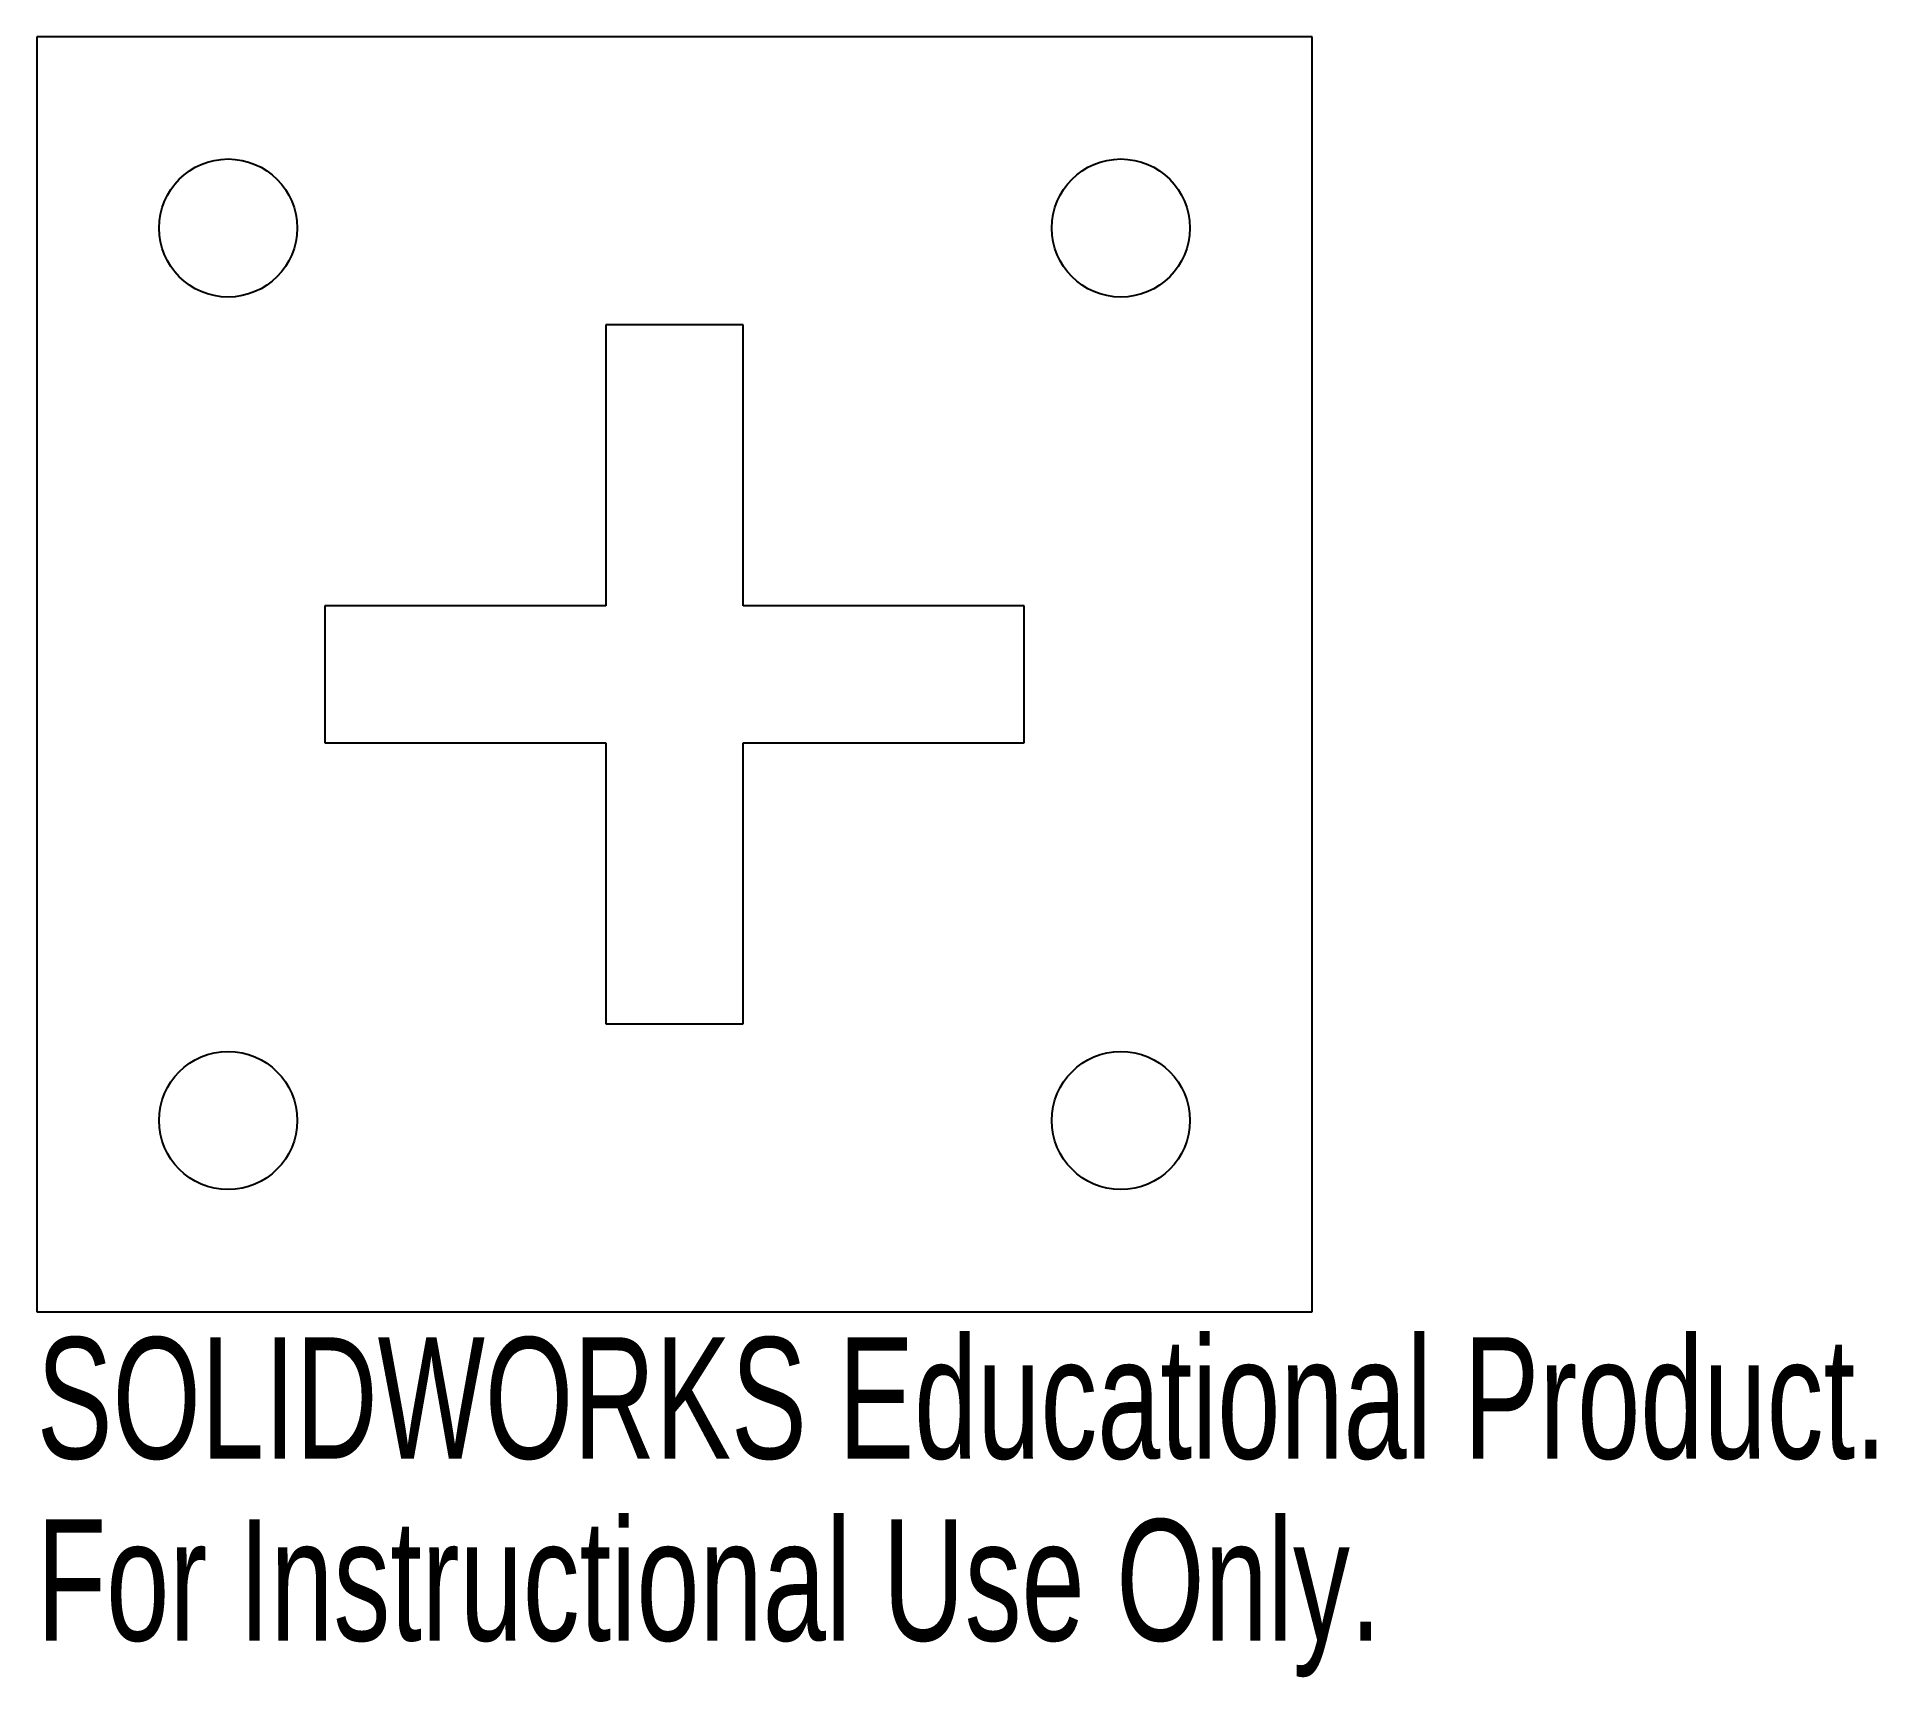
# Model space of a CAD drawing. Header units: inches. Extents: x 0 to 2.88, y -0.57 to 2.
import ezdxf

# ---------------------------------------------------------------- set-up
doc = ezdxf.new("R2010")
doc.units = ezdxf.units.IN
doc.header["$MEASUREMENT"] = 0
doc.styles.add('SLDTEXTSTYLE0', font='TXT', dxfattribs={"width": 0.7})

msp = doc.modelspace()

# ---------------------------------------------------------------- linework, layer by layer
at = {"color": 7, "linetype": 'Continuous', "lineweight": 25}
for p, q in [((0, 2), (0, 0)), ((2, 2), (0, 2)), ((2, 0), (2, 2)), ((0.8925, 1.5483), (0.8925, 1.1075)), ((1.1075, 1.5483), (0.8925, 1.5483)), ((1.1075, 1.1075), (1.1075, 1.5483)), ((0.8925, 1.1075), (0.4517, 1.1075)), ((0.4517, 1.1075), (0.4517, 0.8925)), ((1.5483, 1.1075), (1.1075, 1.1075)), ((1.5483, 0.8925), (1.5483, 1.1075)), ((0.4517, 0.8925), (0.8925, 0.8925)), ((0.8925, 0.8925), (0.8925, 0.4517)), ((1.1075, 0.8925), (1.5483, 0.8925)), ((1.1075, 0.4517), (1.1075, 0.8925)), ((0.8925, 0.4517), (1.1075, 0.4517)), ((0, 0), (2, 0))]:
    msp.add_line(p, q, dxfattribs=at)
for centre in [(0.3, 1.7), (1.7, 1.7), (0.3, 0.3), (1.7, 0.3)]:
    msp.add_circle(centre, 0.1083, dxfattribs=at)

# ---------------------------------------------------------------- texts
at = {"color": 7, "linetype": 'Continuous', "char_height": 0.1903, "attachment_point": 1, "style": 'SLDTEXTSTYLE0'}
for s, insert in [('SOLIDWORKS Educational Product.', (0, -0.0401)), ('For Instructional Use Only.', (0, -0.3256))]:
    msp.add_mtext(s, dxfattribs=dict(at, insert=insert))

doc.saveas('drawing.dxf')
